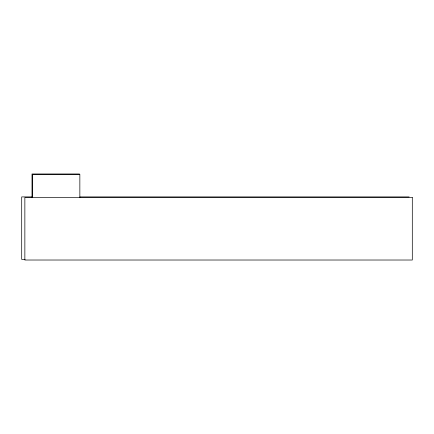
<?xml version="1.0" encoding="UTF-8"?>
<svg xmlns="http://www.w3.org/2000/svg" width="434" height="434" viewBox="0 0 434 434"><rect width="100%" height="100%" fill="white"/><g stroke="black" fill="none" stroke-linecap="round" stroke-linejoin="round"><path stroke-width="0.65" d="M79.498 173.98L32.008 173.98L32.008 197.725M32.539 196.911L21.7 196.911L21.7 259.407L25.085 259.407M79.954 196.911L409.143 196.911M79.851 197.53L79.851 174.359L32.355 174.359L32.355 197.53M412.3 197.53L24.857 197.53L24.857 260.02L412.3 260.02L412.3 197.53"/></g></svg>
